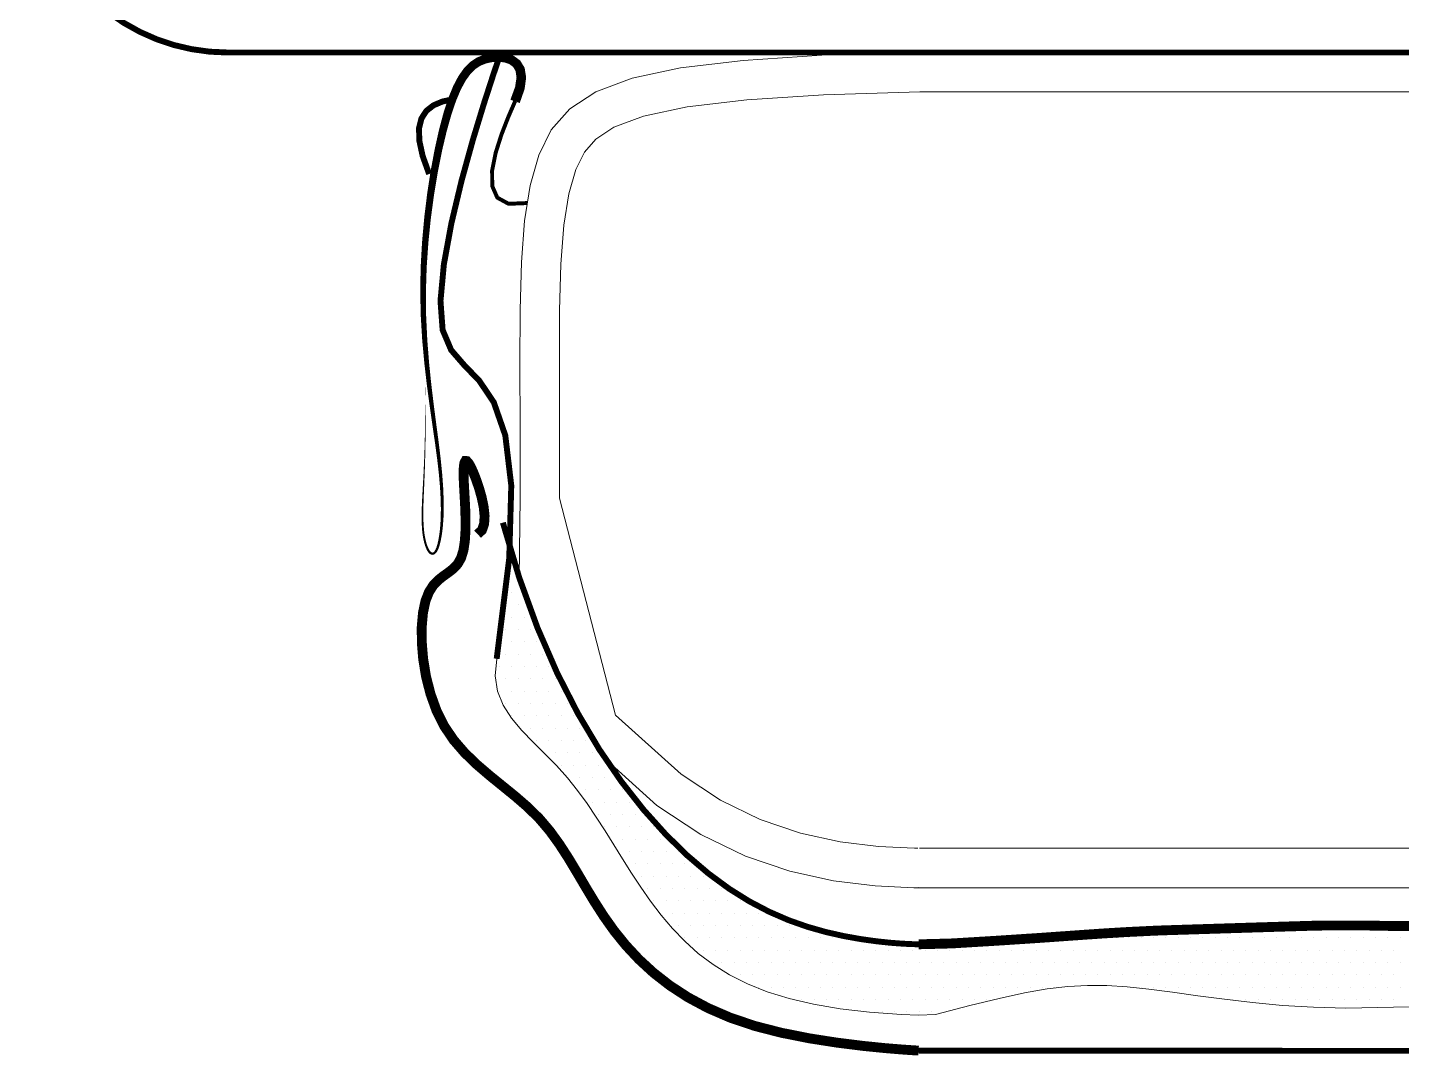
# Model space of a CAD drawing. Header units: millimetres. Extents: x 15905 to 65459, y 54615 to 76704.
# Drawn here: x 49587 to 50284, y 58424 to 58945 of the extents above; entities that cross this region are included whole.
import ezdxf

# ---------------------------------------------------------------- set-up
doc = ezdxf.new("R2010")
doc.units = ezdxf.units.MM
doc.layers.add('Столы', color=250, linetype='Continuous', lineweight=5)

# ---------------------------------------------------------------- blocks, each defined once
blk = doc.blocks.new('ОГ54_на6персон_стол1400х900')
for p, q in [((0, -620.68), (-250, -620.52)), ((-367.31, -648.25), (-337.11, -644.6)), ((-337.11, -644.6), (-298.15, -642.07)), ((-298.15, -642.07), (-249.36, -640.51)), ((-249.36, -640.51), (0, -640.67)), ((-404.42, -658.56), (-389.47, -652.99)), ((-389.47, -652.99), (-367.31, -648.25)), ((-413.57, -664.5), (-404.42, -658.56)), ((-419.35, -671.11), (-413.57, -664.5)), ((-423.76, -679.98), (-419.35, -671.11)), ((-427.27, -692.27), (-423.76, -679.98)), ((-429.75, -708.17), (-427.27, -692.27)), ((-431.23, -727.81), (-429.75, -708.17)), ((-431.88, -751.29), (-431.23, -727.81)), ((-432, -778.76), (-431.88, -751.29)), ((-431.89, -810.39), (-432, -778.76)), ((-431.89, -846.4), (-431.89, -810.39)), ((-403.61, -956.23), (-431.89, -846.4)), ((-456.03, -881.63), (-456.03, -881.63)), ((-452.9, -887.88), (-452.9, -887.88)), ((-456.03, -894.13), (-456.03, -894.13)), ((-459.15, -900.38), (-459.15, -900.38)), ((-452.9, -900.38), (-452.9, -900.38)), ((-456.03, -906.63), (-456.03, -906.63)), ((-449.78, -906.63), (-449.78, -906.63)), ((-459.15, -912.88), (-459.15, -912.88)), ((-452.9, -912.88), (-452.9, -912.88)), ((-446.65, -912.88), (-446.65, -912.88)), ((-462.28, -919.13), (-462.28, -919.13)), ((-459.15, -925.38), (-459.15, -925.38)), ((-456.03, -919.13), (-456.03, -919.13)), ((-452.9, -925.38), (-452.9, -925.38)), ((-449.78, -919.13), (-449.78, -919.13)), ((-446.65, -925.38), (-446.65, -925.38)), ((-443.53, -919.13), (-443.53, -919.13)), ((-440.4, -925.38), (-440.4, -925.38)), ((-463.78, -927.72), (-464.58, -936.38)), ((-462.28, -931.63), (-462.28, -931.63)), ((-456.03, -931.63), (-456.03, -931.63)), ((-449.78, -931.63), (-449.78, -931.63)), ((-443.53, -931.63), (-443.53, -931.63)), ((-437.28, -931.63), (-437.28, -931.63)), ((-464.58, -936.38), (-463.36, -944.17)), ((-459.15, -937.88), (-459.15, -937.88)), ((-452.9, -937.88), (-452.9, -937.88)), ((-446.65, -937.88), (-446.65, -937.88)), ((-440.4, -937.88), (-440.4, -937.88)), ((-434.15, -937.88), (-434.15, -937.88)), ((-463.36, -944.17), (-460.47, -951.27)), ((-462.28, -944.13), (-462.28, -944.13)), ((-456.03, -944.13), (-456.03, -944.13)), ((-449.78, -944.13), (-449.78, -944.13)), ((-443.53, -944.13), (-443.53, -944.13)), ((-437.28, -944.13), (-437.28, -944.13)), ((-431.03, -944.13), (-431.03, -944.13)), ((-460.47, -951.27), (-456.26, -957.82)), ((-459.15, -950.38), (-459.15, -950.38)), ((-452.9, -950.38), (-452.9, -950.38)), ((-446.65, -950.38), (-446.65, -950.38)), ((-440.4, -950.38), (-440.4, -950.38)), ((-434.15, -950.38), (-434.15, -950.38)), ((-427.9, -950.38), (-427.9, -950.38)), ((-456.26, -957.82), (-451.1, -963.99)), ((-456.03, -956.63), (-456.03, -956.63)), ((-449.78, -956.63), (-449.78, -956.63)), ((-443.53, -956.63), (-443.53, -956.63)), ((-437.28, -956.63), (-437.28, -956.63)), ((-431.03, -956.63), (-431.03, -956.63)), ((-424.78, -956.63), (-424.78, -956.63)), ((-403.61, -956.23), (-370.33, -986.13)), ((-451.1, -963.99), (-445.33, -969.94)), ((-446.65, -962.88), (-446.65, -962.88)), ((-440.4, -962.88), (-440.4, -962.88)), ((-434.15, -962.88), (-434.15, -962.88)), ((-427.9, -962.88), (-427.9, -962.88)), ((-421.65, -962.88), (-421.65, -962.88)), ((-445.33, -969.94), (-439.32, -975.83)), ((-443.53, -969.13), (-443.53, -969.13)), ((-437.28, -969.13), (-437.28, -969.13)), ((-431.03, -969.13), (-431.03, -969.13)), ((-424.78, -969.13), (-424.78, -969.13)), ((-418.53, -969.13), (-418.53, -969.13)), ((-439.32, -975.83), (-433.41, -981.81)), ((-434.15, -975.38), (-434.15, -975.38)), ((-427.9, -975.38), (-427.9, -975.38)), ((-421.65, -975.38), (-421.65, -975.38)), ((-415.4, -975.38), (-415.4, -975.38)), ((-433.41, -981.81), (-427.89, -988.03)), ((-431.03, -981.63), (-431.03, -981.63)), ((-427.9, -987.88), (-427.9, -987.88)), ((-427.89, -988.03), (-422.75, -994.47)), ((-424.78, -981.63), (-424.78, -981.63)), ((-421.65, -987.88), (-421.65, -987.88)), ((-418.53, -981.63), (-418.53, -981.63)), ((-415.4, -987.88), (-415.4, -987.88)), ((-412.28, -981.63), (-412.28, -981.63)), ((-409.15, -987.88), (-409.15, -987.88)), ((-403.96, -982.8), (-382.62, -1001.97)), ((-402.9, -987.88), (-402.9, -987.88)), ((-370.33, -986.13), (-350.46, -999.37)), ((-422.75, -994.47), (-417.92, -1001.11)), ((-418.53, -994.13), (-418.53, -994.13)), ((-412.28, -994.13), (-412.28, -994.13)), ((-406.03, -994.13), (-406.03, -994.13)), ((-399.78, -994.13), (-399.78, -994.13)), ((-417.92, -1001.11), (-413.3, -1007.92)), ((-415.4, -1000.38), (-415.4, -1000.38)), ((-409.15, -1000.38), (-409.15, -1000.38)), ((-402.9, -1000.38), (-402.9, -1000.38)), ((-396.65, -1000.38), (-396.65, -1000.38)), ((-382.62, -1001.97), (-360.41, -1016.77)), ((-350.46, -999.37), (-330.2, -1009.18)), ((-413.3, -1007.92), (-408.83, -1014.87)), ((-412.28, -1006.63), (-412.28, -1006.63)), ((-406.03, -1006.63), (-406.03, -1006.63)), ((-399.78, -1006.63), (-399.78, -1006.63)), ((-393.53, -1006.63), (-393.53, -1006.63)), ((-387.28, -1006.63), (-387.28, -1006.63)), ((-330.2, -1009.18), (-309.85, -1016.07)), ((-409.15, -1012.88), (-409.15, -1012.88)), ((-408.83, -1014.87), (-404.42, -1021.93)), ((-402.9, -1012.88), (-402.9, -1012.88)), ((-396.65, -1012.88), (-396.65, -1012.88)), ((-390.4, -1012.88), (-390.4, -1012.88)), ((-384.15, -1012.88), (-384.15, -1012.88)), ((-309.85, -1016.07), (-289.77, -1020.48)), ((-406.03, -1019.13), (-406.03, -1019.13)), ((-404.42, -1021.93), (-399.99, -1029.06)), ((-399.78, -1019.13), (-399.78, -1019.13)), ((-393.53, -1019.13), (-393.53, -1019.13)), ((-387.28, -1019.13), (-387.28, -1019.13)), ((-381.03, -1019.13), (-381.03, -1019.13)), ((-360.41, -1016.77), (-337.79, -1027.73)), ((-289.77, -1020.48), (-270.38, -1022.87)), ((-270.38, -1022.87), (-252.11, -1023.66)), ((-399.99, -1029.06), (-395.47, -1036.24)), ((-396.65, -1025.38), (-396.65, -1025.38)), ((-390.4, -1025.38), (-390.4, -1025.38)), ((-384.15, -1025.38), (-384.15, -1025.38)), ((-377.9, -1025.38), (-377.9, -1025.38)), ((-371.65, -1025.38), (-371.65, -1025.38)), ((-337.79, -1027.73), (-315.22, -1035.37)), ((-252.11, -1023.66), (-250.39, -1023.63)), ((-247.89, -1023.66), (-249.61, -1023.63)), ((-247.89, -1023.66), (0, -1023.66)), ((-395.47, -1036.24), (-390.76, -1043.42)), ((-393.53, -1031.63), (-393.53, -1031.63)), ((-387.28, -1031.63), (-387.28, -1031.63)), ((-381.03, -1031.63), (-381.03, -1031.63)), ((-374.78, -1031.63), (-374.78, -1031.63)), ((-368.53, -1031.63), (-368.53, -1031.63)), ((-362.28, -1031.63), (-362.28, -1031.63)), ((-315.22, -1035.37), (-293.15, -1040.22)), ((-390.76, -1043.42), (-385.79, -1050.55)), ((-390.4, -1037.88), (-390.4, -1037.88)), ((-387.28, -1044.13), (-387.28, -1044.13)), ((-384.15, -1037.88), (-384.15, -1037.88)), ((-381.03, -1044.13), (-381.03, -1044.13)), ((-377.9, -1037.88), (-377.9, -1037.88)), ((-374.78, -1044.13), (-374.78, -1044.13)), ((-371.65, -1037.88), (-371.65, -1037.88)), ((-368.53, -1044.13), (-368.53, -1044.13)), ((-365.4, -1037.88), (-365.4, -1037.88)), ((-362.28, -1044.13), (-362.28, -1044.13)), ((-359.15, -1037.88), (-359.15, -1037.88)), ((-356.03, -1044.13), (-356.03, -1044.13)), ((-349.78, -1044.13), (-349.78, -1044.13)), ((-293.15, -1040.22), (-272.04, -1042.81)), ((-272.04, -1042.81), (-252.35, -1043.67)), ((-252.35, -1043.67), (-250, -1043.62)), ((0, -1043.67), (-252.35, -1043.67)), ((-247.65, -1043.67), (-250, -1043.62)), ((-385.79, -1050.55), (-380.48, -1057.54)), ((-384.15, -1050.38), (-384.15, -1050.38)), ((-377.9, -1050.38), (-377.9, -1050.38)), ((-371.65, -1050.38), (-371.65, -1050.38)), ((-365.4, -1050.38), (-365.4, -1050.38)), ((-359.15, -1050.38), (-359.15, -1050.38)), ((-352.9, -1050.38), (-352.9, -1050.38)), ((-346.65, -1050.38), (-346.65, -1050.38)), ((-340.4, -1050.38), (-340.4, -1050.38)), ((-380.48, -1057.54), (-374.74, -1064.32)), ((-374.78, -1056.63), (-374.78, -1056.63)), ((-368.53, -1056.63), (-368.53, -1056.63)), ((-362.28, -1056.63), (-362.28, -1056.63)), ((-356.03, -1056.63), (-356.03, -1056.63)), ((-349.78, -1056.63), (-349.78, -1056.63)), ((-343.53, -1056.63), (-343.53, -1056.63)), ((-337.28, -1056.63), (-337.28, -1056.63)), ((-331.03, -1056.63), (-331.03, -1056.63)), ((-324.78, -1056.63), (-324.78, -1056.63)), ((-374.74, -1064.32), (-368.5, -1070.82)), ((-371.65, -1062.88), (-371.65, -1062.88)), ((-365.4, -1062.88), (-365.4, -1062.88)), ((-359.15, -1062.88), (-359.15, -1062.88)), ((-352.9, -1062.88), (-352.9, -1062.88)), ((-346.65, -1062.88), (-346.65, -1062.88)), ((-340.4, -1062.88), (-340.4, -1062.88)), ((-334.15, -1062.88), (-334.15, -1062.88)), ((-327.9, -1062.88), (-327.9, -1062.88)), ((-321.65, -1062.88), (-321.65, -1062.88)), ((-315.4, -1062.88), (-315.4, -1062.88)), ((-309.15, -1062.88), (-309.15, -1062.88)), ((-34.15, -1062.88), (-34.15, -1062.88)), ((-27.9, -1062.88), (-27.9, -1062.88)), ((-21.65, -1062.88), (-21.65, -1062.88)), ((-368.53, -1069.13), (-368.53, -1069.13)), ((-368.5, -1070.82), (-361.65, -1076.95)), ((-362.28, -1069.13), (-362.28, -1069.13)), ((-356.03, -1069.13), (-356.03, -1069.13)), ((-349.78, -1069.13), (-349.78, -1069.13)), ((-343.53, -1069.13), (-343.53, -1069.13)), ((-337.28, -1069.13), (-337.28, -1069.13)), ((-331.03, -1069.13), (-331.03, -1069.13)), ((-324.78, -1069.13), (-324.78, -1069.13)), ((-318.53, -1069.13), (-318.53, -1069.13)), ((-312.28, -1069.13), (-312.28, -1069.13)), ((-306.03, -1069.13), (-306.03, -1069.13)), ((-299.78, -1069.13), (-299.78, -1069.13)), ((-293.53, -1069.13), (-293.53, -1069.13)), ((-287.28, -1069.13), (-287.28, -1069.13)), ((-187.28, -1069.13), (-187.28, -1069.13)), ((-181.03, -1069.13), (-181.03, -1069.13)), ((-174.78, -1069.13), (-174.78, -1069.13)), ((-168.53, -1069.13), (-168.53, -1069.13)), ((-162.28, -1069.13), (-162.28, -1069.13)), ((-156.03, -1069.13), (-156.03, -1069.13)), ((-149.78, -1069.13), (-149.78, -1069.13)), ((-143.53, -1069.13), (-143.53, -1069.13)), ((-137.28, -1069.13), (-137.28, -1069.13)), ((-131.03, -1069.13), (-131.03, -1069.13)), ((-124.78, -1069.13), (-124.78, -1069.13)), ((-118.53, -1069.13), (-118.53, -1069.13)), ((-112.28, -1069.13), (-112.28, -1069.13)), ((-106.03, -1069.13), (-106.03, -1069.13)), ((-99.78, -1069.13), (-99.78, -1069.13)), ((-93.53, -1069.13), (-93.53, -1069.13)), ((-87.28, -1069.13), (-87.28, -1069.13)), ((-81.03, -1069.13), (-81.03, -1069.13)), ((-74.78, -1069.13), (-74.78, -1069.13)), ((-68.53, -1069.13), (-68.53, -1069.13)), ((-62.28, -1069.13), (-62.28, -1069.13)), ((-56.03, -1069.13), (-56.03, -1069.13)), ((-49.78, -1069.13), (-49.78, -1069.13)), ((-43.53, -1069.13), (-43.53, -1069.13)), ((-37.28, -1069.13), (-37.28, -1069.13)), ((-31.03, -1069.13), (-31.03, -1069.13)), ((-24.78, -1069.13), (-24.78, -1069.13)), ((-18.53, -1069.13), (-18.53, -1069.13)), ((-12.28, -1069.13), (-12.28, -1069.13)), ((-6.03, -1069.13), (-6.03, -1069.13)), ((-361.65, -1076.95), (-354.13, -1082.64)), ((-359.15, -1075.38), (-359.15, -1075.38)), ((-352.9, -1075.38), (-352.9, -1075.38)), ((-346.65, -1075.38), (-346.65, -1075.38)), ((-340.4, -1075.38), (-340.4, -1075.38)), ((-334.15, -1075.38), (-334.15, -1075.38)), ((-327.9, -1075.38), (-327.9, -1075.38)), ((-321.65, -1075.38), (-321.65, -1075.38)), ((-315.4, -1075.38), (-315.4, -1075.38)), ((-309.15, -1075.38), (-309.15, -1075.38)), ((-302.9, -1075.38), (-302.9, -1075.38)), ((-296.65, -1075.38), (-296.65, -1075.38)), ((-290.4, -1075.38), (-290.4, -1075.38)), ((-284.15, -1075.38), (-284.15, -1075.38)), ((-277.9, -1075.38), (-277.9, -1075.38)), ((-271.65, -1075.38), (-271.65, -1075.38)), ((-265.4, -1075.38), (-265.4, -1075.38)), ((-259.15, -1075.38), (-259.15, -1075.38)), ((-252.9, -1075.38), (-252.9, -1075.38)), ((-246.65, -1075.38), (-246.65, -1075.38)), ((-240.4, -1075.38), (-240.4, -1075.38)), ((-234.15, -1075.38), (-234.15, -1075.38)), ((-227.9, -1075.38), (-227.9, -1075.38)), ((-221.65, -1075.38), (-221.65, -1075.38)), ((-215.4, -1075.38), (-215.4, -1075.38)), ((-209.15, -1075.38), (-209.15, -1075.38)), ((-202.9, -1075.38), (-202.9, -1075.38)), ((-196.65, -1075.38), (-196.65, -1075.38)), ((-190.4, -1075.38), (-190.4, -1075.38)), ((-184.15, -1075.38), (-184.15, -1075.38)), ((-177.9, -1075.38), (-177.9, -1075.38)), ((-171.65, -1075.38), (-171.65, -1075.38)), ((-165.4, -1075.38), (-165.4, -1075.38)), ((-159.15, -1075.38), (-159.15, -1075.38)), ((-152.9, -1075.38), (-152.9, -1075.38)), ((-146.65, -1075.38), (-146.65, -1075.38)), ((-140.4, -1075.38), (-140.4, -1075.38)), ((-134.15, -1075.38), (-134.15, -1075.38)), ((-127.9, -1075.38), (-127.9, -1075.38)), ((-121.65, -1075.38), (-121.65, -1075.38)), ((-115.4, -1075.38), (-115.4, -1075.38)), ((-109.15, -1075.38), (-109.15, -1075.38)), ((-102.9, -1075.38), (-102.9, -1075.38)), ((-96.65, -1075.38), (-96.65, -1075.38)), ((-90.4, -1075.38), (-90.4, -1075.38)), ((-84.15, -1075.38), (-84.15, -1075.38)), ((-77.9, -1075.38), (-77.9, -1075.38)), ((-71.65, -1075.38), (-71.65, -1075.38)), ((-65.4, -1075.38), (-65.4, -1075.38)), ((-59.15, -1075.38), (-59.15, -1075.38)), ((-52.9, -1075.38), (-52.9, -1075.38)), ((-46.65, -1075.38), (-46.65, -1075.38)), ((-40.4, -1075.38), (-40.4, -1075.38)), ((-34.15, -1075.38), (-34.15, -1075.38)), ((-27.9, -1075.38), (-27.9, -1075.38)), ((-21.65, -1075.38), (-21.65, -1075.38)), ((-15.4, -1075.38), (-15.4, -1075.38)), ((-9.15, -1075.38), (-9.15, -1075.38)), ((-354.13, -1082.64), (-345.86, -1087.81)), ((-349.78, -1081.63), (-349.78, -1081.63)), ((-343.53, -1081.63), (-343.53, -1081.63)), ((-337.28, -1081.63), (-337.28, -1081.63)), ((-331.03, -1081.63), (-331.03, -1081.63)), ((-324.78, -1081.63), (-324.78, -1081.63)), ((-318.53, -1081.63), (-318.53, -1081.63)), ((-312.28, -1081.63), (-312.28, -1081.63)), ((-306.03, -1081.63), (-306.03, -1081.63)), ((-299.78, -1081.63), (-299.78, -1081.63)), ((-293.53, -1081.63), (-293.53, -1081.63)), ((-287.28, -1081.63), (-287.28, -1081.63)), ((-281.03, -1081.63), (-281.03, -1081.63)), ((-274.78, -1081.63), (-274.78, -1081.63)), ((-268.53, -1081.63), (-268.53, -1081.63)), ((-262.28, -1081.63), (-262.28, -1081.63)), ((-256.03, -1081.63), (-256.03, -1081.63)), ((-249.78, -1081.63), (-249.78, -1081.63)), ((-243.53, -1081.63), (-243.53, -1081.63)), ((-237.28, -1081.63), (-237.28, -1081.63)), ((-231.03, -1081.63), (-231.03, -1081.63)), ((-224.78, -1081.63), (-224.78, -1081.63)), ((-218.53, -1081.63), (-218.53, -1081.63)), ((-212.28, -1081.63), (-212.28, -1081.63)), ((-206.03, -1081.63), (-206.03, -1081.63)), ((-199.78, -1081.63), (-199.78, -1081.63)), ((-193.53, -1081.63), (-193.53, -1081.63)), ((-187.28, -1081.63), (-187.28, -1081.63)), ((-181.03, -1081.63), (-181.03, -1081.63)), ((-174.78, -1081.63), (-174.78, -1081.63)), ((-168.53, -1081.63), (-168.53, -1081.63)), ((-162.28, -1081.63), (-162.28, -1081.63)), ((-156.03, -1081.63), (-156.03, -1081.63)), ((-149.78, -1081.63), (-149.78, -1081.63)), ((-143.53, -1081.63), (-143.53, -1081.63)), ((-137.28, -1081.63), (-137.28, -1081.63)), ((-131.03, -1081.63), (-131.03, -1081.63)), ((-124.78, -1081.63), (-124.78, -1081.63)), ((-118.53, -1081.63), (-118.53, -1081.63)), ((-112.28, -1081.63), (-112.28, -1081.63)), ((-106.03, -1081.63), (-106.03, -1081.63)), ((-99.78, -1081.63), (-99.78, -1081.63)), ((-93.53, -1081.63), (-93.53, -1081.63)), ((-87.28, -1081.63), (-87.28, -1081.63)), ((-81.03, -1081.63), (-81.03, -1081.63)), ((-74.78, -1081.63), (-74.78, -1081.63)), ((-68.53, -1081.63), (-68.53, -1081.63)), ((-62.28, -1081.63), (-62.28, -1081.63)), ((-56.03, -1081.63), (-56.03, -1081.63)), ((-49.78, -1081.63), (-49.78, -1081.63)), ((-43.53, -1081.63), (-43.53, -1081.63)), ((-37.28, -1081.63), (-37.28, -1081.63)), ((-31.03, -1081.63), (-31.03, -1081.63)), ((-24.78, -1081.63), (-24.78, -1081.63)), ((-18.53, -1081.63), (-18.53, -1081.63)), ((-12.28, -1081.63), (-12.28, -1081.63)), ((-6.03, -1081.63), (-6.03, -1081.63)), ((-345.86, -1087.81), (-336.73, -1092.41)), ((-340.4, -1087.88), (-340.4, -1087.88)), ((-336.73, -1092.41), (-326.66, -1096.42)), ((-334.15, -1087.88), (-334.15, -1087.88)), ((-327.9, -1087.88), (-327.9, -1087.88)), ((-321.65, -1087.88), (-321.65, -1087.88)), ((-315.4, -1087.88), (-315.4, -1087.88)), ((-309.15, -1087.88), (-309.15, -1087.88)), ((-302.9, -1087.88), (-302.9, -1087.88)), ((-296.65, -1087.88), (-296.65, -1087.88)), ((-290.4, -1087.88), (-290.4, -1087.88)), ((-284.15, -1087.88), (-284.15, -1087.88)), ((-277.9, -1087.88), (-277.9, -1087.88)), ((-271.65, -1087.88), (-271.65, -1087.88)), ((-265.4, -1087.88), (-265.4, -1087.88)), ((-259.15, -1087.88), (-259.15, -1087.88)), ((-252.9, -1087.88), (-252.9, -1087.88)), ((-246.65, -1087.88), (-246.65, -1087.88)), ((-240.4, -1087.88), (-240.4, -1087.88)), ((-234.15, -1087.88), (-234.15, -1087.88)), ((-227.9, -1087.88), (-227.9, -1087.88)), ((-221.65, -1087.88), (-221.65, -1087.88)), ((-215.4, -1087.88), (-215.4, -1087.88)), ((-209.15, -1087.88), (-209.15, -1087.88)), ((-202.9, -1087.88), (-202.9, -1087.88)), ((-196.65, -1087.88), (-196.65, -1087.88)), ((-190.4, -1087.88), (-190.4, -1087.88)), ((-184.15, -1087.88), (-184.15, -1087.88)), ((-177.9, -1087.88), (-177.9, -1087.88)), ((-171.65, -1087.88), (-171.65, -1087.88)), ((-165.4, -1087.88), (-165.4, -1087.88)), ((-159.15, -1087.88), (-159.15, -1087.88)), ((-152.9, -1087.88), (-152.9, -1087.88)), ((-146.65, -1087.88), (-146.65, -1087.88)), ((-140.4, -1087.88), (-140.4, -1087.88)), ((-134.15, -1087.88), (-134.15, -1087.88)), ((-127.9, -1087.88), (-127.9, -1087.88)), ((-121.65, -1087.88), (-121.65, -1087.88)), ((-115.4, -1087.88), (-115.4, -1087.88)), ((-109.15, -1087.88), (-109.15, -1087.88)), ((-102.9, -1087.88), (-102.9, -1087.88)), ((-96.65, -1087.88), (-96.65, -1087.88)), ((-90.4, -1087.88), (-90.4, -1087.88)), ((-84.15, -1087.88), (-84.15, -1087.88)), ((-77.9, -1087.88), (-77.9, -1087.88)), ((-71.65, -1087.88), (-71.65, -1087.88)), ((-65.4, -1087.88), (-65.4, -1087.88)), ((-59.15, -1087.88), (-59.15, -1087.88)), ((-52.9, -1087.88), (-52.9, -1087.88)), ((-46.65, -1087.88), (-46.65, -1087.88)), ((-40.4, -1087.88), (-40.4, -1087.88)), ((-34.15, -1087.88), (-34.15, -1087.88)), ((-27.9, -1087.88), (-27.9, -1087.88)), ((-21.65, -1087.88), (-21.65, -1087.88)), ((-15.4, -1087.88), (-15.4, -1087.88)), ((-9.15, -1087.88), (-9.15, -1087.88)), ((-331.03, -1094.13), (-331.03, -1094.13)), ((-326.66, -1096.42), (-315.55, -1099.86)), ((-324.78, -1094.13), (-324.78, -1094.13)), ((-318.53, -1094.13), (-318.53, -1094.13)), ((-315.55, -1099.86), (-303.29, -1102.72)), ((-312.28, -1094.13), (-312.28, -1094.13)), ((-306.03, -1094.13), (-306.03, -1094.13)), ((-299.78, -1094.13), (-299.78, -1094.13)), ((-293.53, -1094.13), (-293.53, -1094.13)), ((-287.28, -1094.13), (-287.28, -1094.13)), ((-281.03, -1094.13), (-281.03, -1094.13)), ((-274.78, -1094.13), (-274.78, -1094.13)), ((-268.53, -1094.13), (-268.53, -1094.13)), ((-262.28, -1094.13), (-262.28, -1094.13)), ((-256.03, -1094.13), (-256.03, -1094.13)), ((-249.78, -1094.13), (-249.78, -1094.13)), ((-243.53, -1094.13), (-243.53, -1094.13)), ((-237.28, -1094.13), (-237.28, -1094.13)), ((-231.03, -1094.13), (-231.03, -1094.13)), ((-224.78, -1094.13), (-224.78, -1094.13)), ((-218.53, -1094.13), (-218.53, -1094.13)), ((-212.28, -1094.13), (-212.28, -1094.13)), ((-206.03, -1094.13), (-206.03, -1094.13)), ((-199.78, -1094.13), (-199.78, -1094.13)), ((-193.53, -1094.13), (-193.53, -1094.13)), ((-187.28, -1094.13), (-187.28, -1094.13)), ((-181.03, -1094.13), (-181.03, -1094.13)), ((-137.28, -1094.13), (-137.28, -1094.13)), ((-131.03, -1094.13), (-131.03, -1094.13)), ((-124.78, -1094.13), (-124.78, -1094.13)), ((-118.53, -1094.13), (-118.53, -1094.13)), ((-112.28, -1094.13), (-112.28, -1094.13)), ((-106.03, -1094.13), (-106.03, -1094.13)), ((-99.78, -1094.13), (-99.78, -1094.13)), ((-93.53, -1094.13), (-93.53, -1094.13)), ((-87.28, -1094.13), (-87.28, -1094.13)), ((-81.03, -1094.13), (-81.03, -1094.13)), ((-74.78, -1094.13), (-74.78, -1094.13)), ((-68.53, -1094.13), (-68.53, -1094.13)), ((-62.28, -1094.13), (-62.28, -1094.13)), ((-56.03, -1094.13), (-56.03, -1094.13)), ((-49.78, -1094.13), (-49.78, -1094.13)), ((-43.53, -1094.13), (-43.53, -1094.13)), ((-37.28, -1094.13), (-37.28, -1094.13)), ((-31.03, -1094.13), (-31.03, -1094.13)), ((-24.78, -1094.13), (-24.78, -1094.13)), ((-18.53, -1094.13), (-18.53, -1094.13)), ((-12.28, -1094.13), (-12.28, -1094.13)), ((-6.03, -1094.13), (-6.03, -1094.13)), ((-309.15, -1100.38), (-309.15, -1100.38)), ((-303.29, -1102.72), (-289.78, -1105.03)), ((-302.9, -1100.38), (-302.9, -1100.38)), ((-296.65, -1100.38), (-296.65, -1100.38)), ((-290.4, -1100.38), (-290.4, -1100.38)), ((-289.78, -1105.03), (-274.92, -1106.77)), ((-284.15, -1100.38), (-284.15, -1100.38)), ((-277.9, -1100.38), (-277.9, -1100.38)), ((-274.92, -1106.77), (-258.62, -1107.97)), ((-271.65, -1100.38), (-271.65, -1100.38)), ((-268.53, -1106.63), (-268.53, -1106.63)), ((-265.4, -1100.38), (-265.4, -1100.38)), ((-262.28, -1106.63), (-262.28, -1106.63)), ((-259.15, -1100.38), (-259.15, -1100.38)), ((-256.03, -1106.63), (-256.03, -1106.63)), ((-252.9, -1100.38), (-252.9, -1100.38)), ((-249.78, -1106.63), (-249.78, -1106.63)), ((-246.65, -1100.38), (-246.65, -1100.38)), ((-243.53, -1106.63), (-243.53, -1106.63)), ((-240.4, -1100.38), (-240.4, -1100.38)), ((-234.15, -1100.38), (-234.15, -1100.38)), ((-227.9, -1100.38), (-227.9, -1100.38)), ((-221.65, -1100.38), (-221.65, -1100.38)), ((-215.4, -1100.38), (-215.4, -1100.38)), ((-90.4, -1100.38), (-90.4, -1100.38)), ((-84.15, -1100.38), (-84.15, -1100.38)), ((-77.9, -1100.38), (-77.9, -1100.38)), ((-71.65, -1100.38), (-71.65, -1100.38)), ((-65.4, -1100.38), (-65.4, -1100.38)), ((-59.15, -1100.38), (-59.15, -1100.38)), ((-52.9, -1100.38), (-52.9, -1100.38)), ((-46.65, -1100.38), (-46.65, -1100.38)), ((-40.4, -1100.38), (-40.4, -1100.38)), ((-34.15, -1100.38), (-34.15, -1100.38)), ((-27.9, -1100.38), (-27.9, -1100.38)), ((-21.65, -1100.38), (-21.65, -1100.38)), ((-15.4, -1100.38), (-15.4, -1100.38)), ((-9.15, -1100.38), (-9.15, -1100.38)), ((-258.62, -1107.97), (-250, -1108.29)), ((-241.38, -1107.97), (-250, -1108.29))]:
    blk.add_line(p, q)
at = {"const_width": 3}
blk.add_lwpolyline([(-600, 279.32), (600, 279.32, -0.414214), (700, 179.32), (700, -520.68, -0.414214), (600, -620.68), (-600, -620.68, -0.414214), (-700, -520.68), (-700, 179.32, -0.414214)], format="xyb", close=True, dxfattribs=at)
blk.add_lwpolyline([(-454.46, -645.42, 5, 4.91, 0), (-452.04, -638.65, 4.91, 4.84, 0), (-451.28, -633.31, 4.84, 4.78, 0), (-451.91, -629.25, 4.78, 4.74, 0), (-453.66, -626.34, 4.74, 4.7, 0), (-456.27, -624.43, 4.7, 4.65, 0), (-459.45, -623.38, 4.65, 4.61, 0), (-462.94, -623.05, 4.61, 4.56, 0), (-466.46, -623.3, 4.56, 4.52, 0), (-469.8, -624.02, 4.52, 4.47, 0), (-472.93, -625.31, 4.47, 4.43, 0), (-475.87, -627.27, 4.43, 4.38, 0), (-478.66, -630.04, 4.38, 4.32, 0), (-481.3, -633.73, 4.32, 4.25, 0), (-483.84, -638.46, 4.25, 4.17, 0), (-486.29, -644.36, 4.17, 4.07, 0), (-488.69, -651.56, 4.07, 3.95, 0), (-491.03, -660.1, 3.95, 3.82, 0), (-493.28, -669.86, 3.82, 3.68, 0), (-495.36, -680.6, 3.68, 3.53, 0), (-497.21, -692.13, 3.53, 3.37, 0), (-498.78, -704.24, 3.37, 3.21, 0), (-499.98, -716.72, 3.21, 3.05, 0), (-500.77, -729.36, 3.05, 2.88, 0), (-501.08, -741.95, 2.88, 2.72, 0), (-500.87, -754.3, 2.72, 2.57, 0), (-500.22, -766.32, 2.57, 2.41, 0), (-499.23, -777.92, 2.41, 2.27, 0), (-498.02, -789.02, 2.27, 2.13, 0), (-496.68, -799.54, 2.13, 2, 0), (-495.33, -809.41, 2, 1.88, 0), (-494.06, -818.53, 1.88, 1.78, 0), (-493, -826.84, 1.78, 1.68, 0), (-492.21, -834.26, 1.68, 1.59, 0), (-491.69, -840.85, 1.59, 1.52, 0), (-491.41, -846.65, 1.52, 1.45, 0), (-491.33, -851.72, 1.45, 1.4, 0), (-491.42, -856.12, 1.4, 1.35, 0), (-491.65, -859.91, 1.35, 1.3, 0), (-491.97, -863.14, 1.3, 1.27, 0), (-492.37, -865.87, 1.27, 1.24, 0), (-492.8, -868.16, 1.24, 1.21, 0), (-493.26, -870.04, 1.21, 1.19, 0), (-493.75, -871.55, 1.19, 1.18, 0), (-494.25, -872.71, 1.18, 1.16, 0), (-494.77, -873.55, 1.16, 1.15, 0), (-495.29, -874.12, 1.15, 1.14, 0), (-495.81, -874.43, 1.14, 1.14, 0), (-496.33, -874.53, 1.14, 1.13, 0), (-496.83, -874.44, 1.13, 1.12, 0), (-497.32, -874.17, 1.12, 1.12, 0), (-497.8, -873.72, 1.12, 1.11, 0), (-498.26, -873.11, 1.11, 1.09, 0), (-498.7, -872.33, 1.09, 1.08, 0), (-499.13, -871.4, 1.08, 1.07, 0), (-499.53, -870.32, 1.07, 1.05, 0), (-499.92, -869.09, 1.05, 1.03, 0), (-500.27, -867.71, 1.03, 1.01, 0), (-500.6, -866.14, 1.01, 0.986, 0), (-500.88, -864.33, 0.986, 0.959, 0), (-501.11, -862.21, 0.959, 0.926, 0), (-501.27, -859.74, 0.926, 0.889, 0), (-501.36, -856.86, 0.889, 0.846, 0), (-501.37, -853.52, 0.846, 0.796, 0), (-501.28, -849.67, 0.796, 0.738, 0), (-501.09, -845.24, 0.738, 0.672, 0), (-500.84, -840.12, 0.672, 0.595, 0), (-500.56, -834.19, 0.595, 0.506, 0), (-500.29, -827.34, 0.506, 0.404, 0), (-500.06, -819.45, 0.404, 0.286, 0), (-499.92, -810.39, 0.286, 0.152, 0), (-499.9, -800.05, 0.152, 0, 0), (-500.05, -788.31, 0, 0, 0)], format="xyseb")
for points, const_width in [([(-463.78, -927.72), (-457.41, -876.74), (-456.38, -839.96), (-459.42, -814.58), (-465.25, -797.81), (-472.62, -786.88), (-480.24, -779), (-486.84, -771.37), (-491.16, -761.22), (-492.25, -746.48), (-490.53, -727.95), (-486.72, -707.17), (-481.59, -685.68), (-475.86, -664.99), (-470.27, -646.64), (-465.58, -632.17), (-462.51, -623.09)], 3), ([(-497.99, -682.23), (-501.31, -673.01), (-502.97, -665.32), (-503.13, -659.05), (-501.89, -654.07), (-499.4, -650.23), (-495.79, -647.41), (-491.18, -645.48), (-485.71, -644.31)], 3), ([(-454.46, -645.42), (-457.84, -653.2), (-461.34, -662.17), (-464.31, -671.53), (-466.09, -680.5), (-466.03, -688.31), (-463.48, -694.17), (-457.76, -697.3), (-448.24, -696.92)], 2), ([(-473.43, -864.64), (-471.24, -862.58), (-470.13, -859.4), (-469.9, -855.38), (-470.37, -850.83), (-471.37, -846.04), (-472.7, -841.32), (-474.2, -836.95), (-475.66, -833.23), (-476.95, -830.42), (-478.04, -828.55), (-478.93, -827.61), (-479.62, -827.59), (-480.11, -828.49), (-480.42, -830.3), (-480.55, -832.99), (-480.5, -836.58), (-480.29, -841), (-480, -846.07), (-479.72, -851.53), (-479.55, -857.17), (-479.58, -862.74), (-479.9, -868), (-480.61, -872.73), (-481.81, -876.68), (-483.53, -879.71), (-485.7, -882.04), (-488.15, -883.97), (-490.76, -885.82), (-493.37, -887.88), (-495.85, -890.46), (-498.06, -893.88), (-499.85, -898.43), (-501.1, -904.34), (-501.74, -911.4), (-501.73, -919.33), (-501.03, -927.83), (-499.59, -936.62), (-497.36, -945.41), (-494.3, -953.91), (-490.36, -961.83), (-485.54, -968.95), (-479.98, -975.37), (-473.89, -981.26), (-467.46, -986.78), (-460.88, -992.12), (-454.35, -997.43), (-448.05, -1002.89), (-442.19, -1008.67), (-436.9, -1014.9), (-432.08, -1021.54), (-427.57, -1028.5), (-423.22, -1035.72), (-418.87, -1043.12), (-414.36, -1050.61), (-409.54, -1058.11), (-404.25, -1065.56), (-398.34, -1072.87), (-391.73, -1079.96), (-384.34, -1086.76), (-376.09, -1093.19), (-366.91, -1099.18), (-356.72, -1104.64), (-345.45, -1109.51), (-333.01, -1113.71), (-319.47, -1117.18), (-305.4, -1119.97), (-291.52, -1122.14), (-278.55, -1123.77), (-267.2, -1124.92), (-258.18, -1125.66), (-252.21, -1126.06), (-250, -1126.18)], 5), ([(-460.63, -858.8), (-452.35, -886.64), (-443.16, -911.92), (-433.22, -934.77), (-422.71, -955.3), (-411.79, -973.64), (-400.62, -989.89), (-389.36, -1004.18), (-378.18, -1016.63), (-367.22, -1027.35), (-356.49, -1036.5), (-346.01, -1044.2), (-335.75, -1050.61), (-325.73, -1055.86), (-315.94, -1060.11), (-306.37, -1063.48), (-297.02, -1066.13), (-287.93, -1068.18), (-279.3, -1069.72), (-271.34, -1070.83), (-264.31, -1071.57), (-258.42, -1072.02), (-253.92, -1072.25), (-251.04, -1072.33), (-250, -1072.35)], 3), ([(-250, -1126.18), (0, -1126.33)], 3)]:
    blk.add_lwpolyline(points, dxfattribs=dict(const_width=const_width))
for points in [[(-452.33, -886.65), (-451.89, -846.29), (-451.89, -810.42), (-452, -778.75), (-451.88, -750.97), (-451.21, -726.78), (-449.64, -705.88), (-446.84, -687.96), (-442.48, -672.72), (-436.11, -659.89), (-426.79, -649.24), (-413.46, -640.59), (-395.09, -633.74), (-370.6, -628.5), (-338.96, -624.68), (-299.11, -622.09), (-250, -620.52)], [(-241.38, -1107.97), (-224.11, -1103.41), (-209.24, -1099.75), (-196.32, -1096.95), (-184.88, -1094.95), (-174.43, -1093.7), (-164.51, -1093.15), (-154.65, -1093.23), (-144.38, -1093.9), (-133.3, -1095.09), (-121.37, -1096.64), (-108.61, -1098.4), (-95.06, -1100.21), (-80.76, -1101.89), (-65.72, -1103.3), (-49.98, -1104.26), (-33.59, -1104.62)], [(0, -1104.01), (-9.48, -1104.26), (-33.59, -1104.62)]]:
    blk.add_lwpolyline(points)
at = {"const_width": 5}
for points in [[(-250, -1072.35, 0.001352), (-234.75, -1071.96, 0.00754), (-232.02, -1071.85, 0.003774), (-167.15, -1067.6, -0.007048), (-132.4, -1065.55, -0.003273), (-124.42, -1065.24, -0.000366), (-52.95, -1063.02, -0.007564), (-37.84, -1062.8, -0.000363), (-33.59, -1062.8)], [(0, -1063.1, 0.000002), (-14.22, -1063.02, 0.007564), (-29.33, -1062.8, 0.000363), (-33.59, -1062.8)]]:
    blk.add_lwpolyline(points, format="xyb", dxfattribs=at)

msp = doc.modelspace()

# ---------------------------------------------------------------- block references
at = {"layer": 'Столы'}
msp.add_blockref('ОГ54_на6персон_стол1400х900', (50288.85, 59553.09), dxfattribs=at)

doc.saveas('drawing.dxf')
